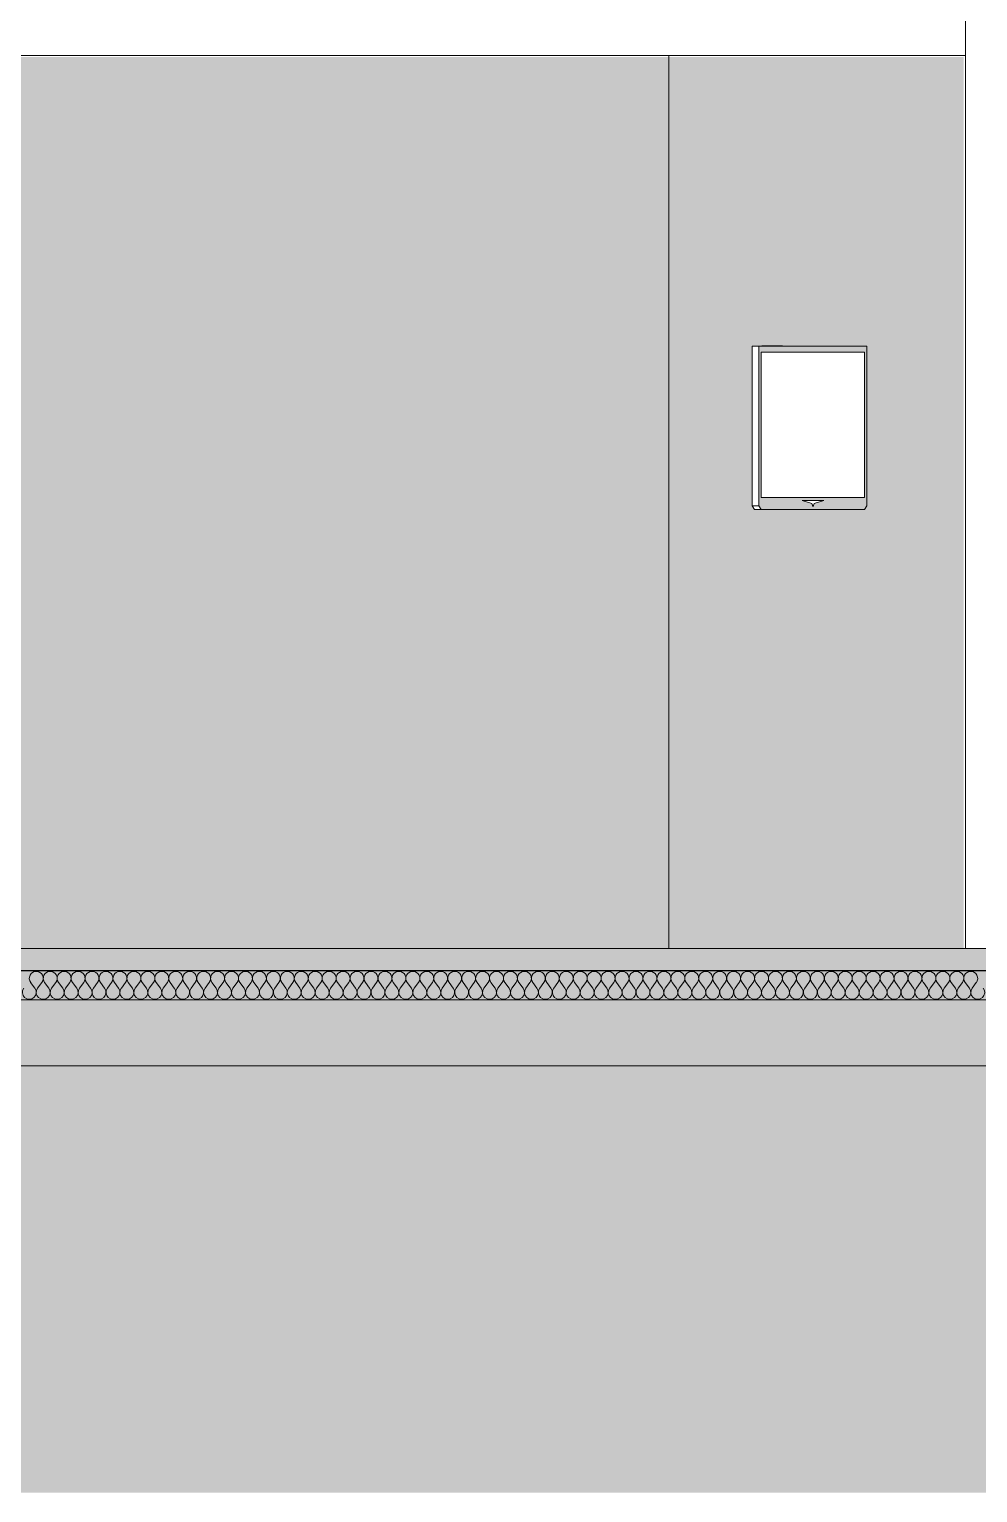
# Model space of a CAD drawing. Header units: millimetres. Extents: x -46169 to 174149, y -86316 to 18123.
# Drawn here: x 121403 to 124641, y -86316 to -81318 of the extents above; entities that cross this region are included whole.
import ezdxf

# ---------------------------------------------------------------- set-up
doc = ezdxf.new("R2010")
doc.units = ezdxf.units.MM
doc.header["$MEASUREMENT"] = 0
doc.linetypes.add('Dashed', pattern=[2822.222233, 1411.111116, -1411.111116])
doc.linetypes.add('Wipeout_Contour', pattern=[1000, 0, -1000])
for name, color, linetype in [('A04_A04_1_A-35-M_FFE_Sanitary', 7, 'Continuous'), ('A04_A04_1_New_A-20-M_Floor_Slab', 7, 'Continuous'), ('A04_A04_1_New_A-25-M_Wall_Int', 7, 'Continuous'), ('A04_A04_1_New_A-35-M_FFE_Fixed', 7, 'Continuous')]:
    doc.layers.add(name, color=color, linetype=linetype)
for name, color, linetype, lineweight, true_color in [('A04_A04_1_A-35-M_FFE_Sanitary_Pen_No__105', 7, 'Continuous', 15, 0xa6a6a6), ('A04_A04_1_A-35-M_FFE_Sanitary_Pen_No__210', 7, 'Continuous', 13, 0xbae3f7), ('A04_A04_1_A-95-MC_Marker_Interior.Marker_Pen_No__62', 7, 'Continuous', 20, 0xaaaaaa), ('A04_A04_1_New_A-20-M_Floor_Slab_Pen_No__107', 7, 'Continuous', 15, 0xa6a6a6), ('A04_A04_1_New_A-20-M_Floor_Slab_Pen_No__109', 7, 'Continuous', 15, 0xa6a6a6), ('A04_A04_1_New_A-20-M_Floor_Slab_Pen_No__147', 7, 'Continuous', 0, 0x606060), ('A04_A04_1_New_A-20-M_Floor_Slab_Pen_No__162', 7, 'Continuous', 0, 0xe47200)]:
    doc.layers.add(name, color=color, linetype=linetype, lineweight=lineweight, true_color=true_color)
for name, color, linetype, lineweight in [('A04_A04_1_A-95-P_Drawing_Pen_No__1', 7, 'Continuous', 13), ('A04_A04_1_A-95-P_Drawing_Pen_No__84', 8, 'Continuous', 20), ('A04_A04_1_New_A-20-M_Floor_Slab_Pen_No__1', 7, 'Continuous', 13), ('A04_A04_1_New_A-25-M_Wall_Int_Pen_No__87', 8, 'Continuous', 20), ('A04_A04_1_New_A-25-M_Wall_Int_Pen_No__93', 8, 'Continuous', 13), ('A04_A04_1_New_A-35-M_FFE_Fixed_Pen_No__4', 7, 'Continuous', 20)]:
    doc.layers.add(name, color=color, linetype=linetype, lineweight=lineweight)

# ---------------------------------------------------------------- blocks, each defined once
blk = doc.blocks.new('*X21', base_point=(139020.8, -92453.4))
at = {"layer": 'A04_A04_1_New_A-20-M_Floor_Slab_Pen_No__107', "linetype": 'Continuous'}
for p, q in [((121421.9, -84592.9), (121407.6, -84573.9)), ((121431.5, -84592.9), (121445.7, -84573.9)), ((121469.6, -84592.9), (121455.3, -84573.9)), ((121479.1, -84592.9), (121493.4, -84573.9)), ((121517.2, -84592.9), (121502.9, -84573.9)), ((121526.7, -84592.9), (121541, -84573.9)), ((121564.8, -84592.9), (121550.5, -84573.9)), ((121574.3, -84592.9), (121588.6, -84573.9)), ((121612.4, -84592.9), (121598.1, -84573.9)), ((121621.9, -84592.9), (121636.2, -84573.9)), ((121660, -84592.9), (121645.7, -84573.9)), ((121669.5, -84592.9), (121683.8, -84573.9)), ((121707.6, -84592.9), (121693.4, -84573.9)), ((121717.2, -84592.9), (121731.5, -84573.9)), ((121755.3, -84592.9), (121741, -84573.9)), ((121764.8, -84592.9), (121779.1, -84573.9)), ((121802.9, -84592.9), (121788.6, -84573.9)), ((121812.4, -84592.9), (121826.7, -84573.9)), ((121850.5, -84592.9), (121836.2, -84573.9)), ((121860, -84592.9), (121874.3, -84573.9)), ((121898.1, -84592.9), (121883.8, -84573.9)), ((121907.6, -84592.9), (121921.9, -84573.9)), ((121945.7, -84592.9), (121931.5, -84573.9)), ((121955.3, -84592.9), (121969.5, -84573.9)), ((121993.4, -84592.9), (121979.1, -84573.9)), ((122002.9, -84592.9), (122017.2, -84573.9)), ((122041, -84592.9), (122026.7, -84573.9)), ((122050.5, -84592.9), (122064.8, -84573.9)), ((122088.6, -84592.9), (122074.3, -84573.9)), ((122098.1, -84592.9), (122112.4, -84573.9)), ((122136.2, -84592.9), (122121.9, -84573.9)), ((122145.7, -84592.9), (122160, -84573.9)), ((122183.8, -84592.9), (122169.6, -84573.9)), ((122193.4, -84592.9), (122207.6, -84573.9)), ((122231.5, -84592.9), (122217.2, -84573.9)), ((122241, -84592.9), (122255.3, -84573.9)), ((122279.1, -84592.9), (122264.8, -84573.9)), ((122288.6, -84592.9), (122302.9, -84573.9)), ((122326.7, -84592.9), (122312.4, -84573.9)), ((122336.2, -84592.9), (122350.5, -84573.9)), ((122374.3, -84592.9), (122360, -84573.9)), ((122383.8, -84592.9), (122398.1, -84573.9)), ((122421.9, -84592.9), (122407.6, -84573.9)), ((122431.5, -84592.9), (122445.7, -84573.9)), ((122469.5, -84592.9), (122455.3, -84573.9)), ((122479.1, -84592.9), (122493.4, -84573.9)), ((122517.2, -84592.9), (122502.9, -84573.9)), ((122526.7, -84592.9), (122541, -84573.9)), ((122564.8, -84592.9), (122550.5, -84573.9)), ((122574.3, -84592.9), (122588.6, -84573.9)), ((122612.4, -84592.9), (122598.1, -84573.9)), ((122621.9, -84592.9), (122636.2, -84573.9)), ((122660, -84592.9), (122645.7, -84573.9)), ((122669.6, -84592.9), (122683.8, -84573.9)), ((122707.6, -84592.9), (122693.4, -84573.9)), ((122717.2, -84592.9), (122731.5, -84573.9)), ((122755.3, -84592.9), (122741, -84573.9)), ((122764.8, -84592.9), (122779.1, -84573.9)), ((122802.9, -84592.9), (122788.6, -84573.9)), ((122812.4, -84592.9), (122826.7, -84573.9)), ((122850.5, -84592.9), (122836.2, -84573.9)), ((122860, -84592.9), (122874.3, -84573.9)), ((122898.1, -84592.9), (122883.8, -84573.9)), ((122907.6, -84592.9), (122921.9, -84573.9)), ((122945.7, -84592.9), (122931.5, -84573.9)), ((122955.3, -84592.9), (122969.5, -84573.9)), ((122993.4, -84592.9), (122979.1, -84573.9)), ((123002.9, -84592.9), (123017.2, -84573.9)), ((123041, -84592.9), (123026.7, -84573.9)), ((123050.5, -84592.9), (123064.8, -84573.9)), ((123088.6, -84592.9), (123074.3, -84573.9)), ((123098.1, -84592.9), (123112.4, -84573.9)), ((123136.2, -84592.9), (123121.9, -84573.9)), ((123145.7, -84592.9), (123160, -84573.9)), ((123183.8, -84592.9), (123169.6, -84573.9)), ((123193.4, -84592.9), (123207.6, -84573.9)), ((123231.5, -84592.9), (123217.2, -84573.9)), ((123241, -84592.9), (123255.3, -84573.9)), ((123279.1, -84592.9), (123264.8, -84573.9)), ((123288.6, -84592.9), (123302.9, -84573.9)), ((123326.7, -84592.9), (123312.4, -84573.9)), ((123336.2, -84592.9), (123350.5, -84573.9)), ((123374.3, -84592.9), (123360, -84573.9)), ((123383.8, -84592.9), (123398.1, -84573.9)), ((123421.9, -84592.9), (123407.6, -84573.9)), ((123431.5, -84592.9), (123445.7, -84573.9)), ((123469.5, -84592.9), (123455.3, -84573.9)), ((123479.1, -84592.9), (123493.4, -84573.9)), ((123517.2, -84592.9), (123502.9, -84573.9)), ((123526.7, -84592.9), (123541, -84573.9)), ((123564.8, -84592.9), (123550.5, -84573.9)), ((123574.3, -84592.9), (123588.6, -84573.9)), ((123612.4, -84592.9), (123598.1, -84573.9)), ((123621.9, -84592.9), (123636.2, -84573.9)), ((123660, -84592.9), (123645.7, -84573.9)), ((123669.6, -84592.9), (123683.8, -84573.9)), ((123707.6, -84592.9), (123693.4, -84573.9)), ((123717.2, -84592.9), (123731.5, -84573.9)), ((123755.3, -84592.9), (123741, -84573.9)), ((123764.8, -84592.9), (123779.1, -84573.9)), ((123802.9, -84592.9), (123788.6, -84573.9)), ((123812.4, -84592.9), (123826.7, -84573.9)), ((123850.5, -84592.9), (123836.2, -84573.9)), ((123860, -84592.9), (123874.3, -84573.9)), ((123898.1, -84592.9), (123883.8, -84573.9)), ((123907.6, -84592.9), (123921.9, -84573.9)), ((123945.7, -84592.9), (123931.5, -84573.9)), ((123955.3, -84592.9), (123969.5, -84573.9)), ((123993.4, -84592.9), (123979.1, -84573.9)), ((124002.9, -84592.9), (124017.2, -84573.9)), ((124041, -84592.9), (124026.7, -84573.9)), ((124050.5, -84592.9), (124064.8, -84573.9)), ((124088.6, -84592.9), (124074.3, -84573.9)), ((124098.1, -84592.9), (124112.4, -84573.9)), ((124136.2, -84592.9), (124121.9, -84573.9)), ((124145.7, -84592.9), (124160, -84573.9)), ((124183.8, -84592.9), (124169.6, -84573.9)), ((124193.4, -84592.9), (124207.6, -84573.9)), ((124231.5, -84592.9), (124217.2, -84573.9)), ((124241, -84592.9), (124255.3, -84573.9)), ((124279.1, -84592.9), (124264.8, -84573.9)), ((124288.6, -84592.9), (124302.9, -84573.9)), ((124326.7, -84592.9), (124312.4, -84573.9)), ((124336.2, -84592.9), (124350.5, -84573.9)), ((124374.3, -84592.9), (124360, -84573.9)), ((124383.8, -84592.9), (124398.1, -84573.9)), ((124421.9, -84592.9), (124407.6, -84573.9)), ((124431.5, -84592.9), (124445.7, -84573.9)), ((124469.6, -84592.9), (124455.3, -84573.9)), ((124479.1, -84592.9), (124493.4, -84573.9)), ((124517.2, -84592.9), (124502.9, -84573.9)), ((124526.7, -84592.9), (124541, -84573.9)), ((124564.8, -84592.9), (124550.5, -84573.9)), ((124574.3, -84592.9), (124588.6, -84573.9)), ((124612.4, -84592.9), (124598.1, -84573.9)), ((124621.9, -84592.9), (124636.2, -84573.9))]:
    blk.add_line(p, q, dxfattribs=at)
for centre, start, end in [((121426.7, -84559.6), 90, 216.8699), ((121426.7, -84559.6), 323.1301, 90), ((121474.3, -84559.6), 90, 216.8699), ((121474.3, -84559.6), 323.1301, 90), ((121521.9, -84559.6), 90, 216.8699), ((121521.9, -84559.6), 323.1301, 90), ((121569.6, -84559.6), 90, 216.8699), ((121569.6, -84559.6), 323.1301, 90), ((121617.2, -84559.6), 90, 216.8699), ((121617.2, -84559.6), 323.1301, 90), ((121664.8, -84559.6), 90, 216.8699), ((121664.8, -84559.6), 323.1301, 90), ((121712.4, -84559.6), 90, 216.8699), ((121712.4, -84559.6), 323.1301, 90), ((121760, -84559.6), 90, 216.8699), ((121760, -84559.6), 323.1301, 90), ((121807.6, -84559.6), 90, 216.8699), ((121807.6, -84559.6), 323.1301, 90), ((121855.3, -84559.6), 90, 216.8699), ((121855.3, -84559.6), 323.1301, 90), ((121902.9, -84559.6), 90, 216.8699), ((121902.9, -84559.6), 323.1301, 90), ((121950.5, -84559.6), 90, 216.8699), ((121950.5, -84559.6), 323.1301, 90), ((121998.1, -84559.6), 90, 216.8699), ((121998.1, -84559.6), 323.1301, 90), ((122045.7, -84559.6), 90, 216.8699), ((122045.7, -84559.6), 323.1301, 90), ((122093.4, -84559.6), 90, 216.8699), ((122093.4, -84559.6), 323.1301, 90), ((122141, -84559.6), 90, 216.8699), ((122141, -84559.6), 323.1301, 90), ((122188.6, -84559.6), 90, 216.8699), ((122188.6, -84559.6), 323.1301, 90), ((122236.2, -84559.6), 90, 216.8699), ((122236.2, -84559.6), 323.1301, 90), ((122283.8, -84559.6), 90, 216.8699), ((122283.8, -84559.6), 323.1301, 90), ((122331.5, -84559.6), 90, 216.8699), ((122331.5, -84559.6), 323.1301, 90), ((122379.1, -84559.6), 90, 216.8699), ((122379.1, -84559.6), 323.1301, 90), ((122426.7, -84559.6), 90, 216.8699), ((122426.7, -84559.6), 323.1301, 90), ((122474.3, -84559.6), 90, 216.8699), ((122474.3, -84559.6), 323.1301, 90), ((122521.9, -84559.6), 90, 216.8699), ((122521.9, -84559.6), 323.1301, 90), ((122569.6, -84559.6), 90, 216.8699), ((122569.6, -84559.6), 323.1301, 90), ((122617.2, -84559.6), 90, 216.8699), ((122617.2, -84559.6), 323.1301, 90), ((122664.8, -84559.6), 90, 216.8699), ((122664.8, -84559.6), 323.1301, 90), ((122712.4, -84559.6), 90, 216.8699), ((122712.4, -84559.6), 323.1301, 90), ((122760, -84559.6), 90, 216.8699), ((122760, -84559.6), 323.1301, 90), ((122807.6, -84559.6), 90, 216.8699), ((122807.6, -84559.6), 323.1301, 90), ((122855.3, -84559.6), 90, 216.8699), ((122855.3, -84559.6), 323.1301, 90), ((122902.9, -84559.6), 90, 216.8699), ((122902.9, -84559.6), 323.1301, 90), ((122950.5, -84559.6), 90, 216.8699), ((122950.5, -84559.6), 323.1301, 90), ((122998.1, -84559.6), 90, 216.8699), ((122998.1, -84559.6), 323.1301, 90), ((123045.7, -84559.6), 90, 216.8699), ((123045.7, -84559.6), 323.1301, 90), ((123093.4, -84559.6), 90, 216.8699), ((123093.4, -84559.6), 323.1301, 90), ((123141, -84559.6), 90, 216.8699), ((123141, -84559.6), 323.1301, 90), ((123188.6, -84559.6), 90, 216.8699), ((123188.6, -84559.6), 323.1301, 90), ((123236.2, -84559.6), 90, 216.8699), ((123236.2, -84559.6), 323.1301, 90), ((123283.8, -84559.6), 90, 216.8699), ((123283.8, -84559.6), 323.1301, 90), ((123331.5, -84559.6), 90, 216.8699), ((123331.5, -84559.6), 323.1301, 90), ((123379.1, -84559.6), 90, 216.8699), ((123379.1, -84559.6), 323.1301, 90), ((123426.7, -84559.6), 90, 216.8699), ((123426.7, -84559.6), 323.1301, 90), ((123474.3, -84559.6), 90, 216.8699), ((123474.3, -84559.6), 323.1301, 90), ((123521.9, -84559.6), 90, 216.8699), ((123521.9, -84559.6), 323.1301, 90), ((123569.6, -84559.6), 90, 216.8699), ((123569.6, -84559.6), 323.1301, 90), ((123617.2, -84559.6), 90, 216.8699), ((123617.2, -84559.6), 323.1301, 90), ((123664.8, -84559.6), 90, 216.8699), ((123664.8, -84559.6), 323.1301, 90), ((123712.4, -84559.6), 90, 216.8699), ((123712.4, -84559.6), 323.1301, 90), ((123760, -84559.6), 90, 216.8699), ((123760, -84559.6), 323.1301, 90), ((123807.6, -84559.6), 90, 216.8699), ((123807.6, -84559.6), 323.1301, 90), ((123855.3, -84559.6), 90, 216.8699), ((123855.3, -84559.6), 323.1301, 90), ((123902.9, -84559.6), 90, 216.8699), ((123902.9, -84559.6), 323.1301, 90), ((123950.5, -84559.6), 90, 216.8699), ((123950.5, -84559.6), 323.1301, 90), ((123998.1, -84559.6), 90, 216.8699), ((123998.1, -84559.6), 323.1301, 90), ((124045.7, -84559.6), 90, 216.8699), ((124045.7, -84559.6), 323.1301, 90), ((124093.4, -84559.6), 90, 216.8699), ((124093.4, -84559.6), 323.1301, 90), ((124141, -84559.6), 90, 216.8699), ((124141, -84559.6), 323.1301, 90), ((124188.6, -84559.6), 90, 216.8699), ((124188.6, -84559.6), 323.1301, 90), ((124236.2, -84559.6), 90, 216.8699), ((124236.2, -84559.6), 323.1301, 90), ((124283.8, -84559.6), 90, 216.8699), ((124283.8, -84559.6), 323.1301, 90), ((124331.5, -84559.6), 90, 216.8699), ((124331.5, -84559.6), 323.1301, 90), ((124379.1, -84559.6), 90, 216.8699), ((124379.1, -84559.6), 323.1301, 90), ((124426.7, -84559.6), 90, 216.8699), ((124426.7, -84559.6), 323.1301, 90), ((124474.3, -84559.6), 90, 216.8699), ((124474.3, -84559.6), 323.1301, 90), ((124521.9, -84559.6), 90, 216.8699), ((124521.9, -84559.6), 323.1301, 90), ((124569.6, -84559.6), 90, 216.8699), ((124569.6, -84559.6), 323.1301, 90), ((124617.2, -84559.6), 90, 216.8699), ((124617.2, -84559.6), 323.1301, 90), ((121402.9, -84607.2), 143.1301, 36.8699), ((121450.5, -84607.2), 143.1301, 36.8699), ((121498.1, -84607.2), 143.1301, 36.8699), ((121545.7, -84607.2), 143.1301, 36.8699), ((121593.4, -84607.2), 143.1301, 36.8699), ((121641, -84607.2), 143.1301, 36.8699), ((121688.6, -84607.2), 143.1301, 36.8699), ((121736.2, -84607.2), 143.1301, 36.8699), ((121783.8, -84607.2), 143.1301, 36.8699), ((121831.5, -84607.2), 143.1301, 36.8699), ((121879.1, -84607.2), 143.1301, 36.8699), ((121926.7, -84607.2), 143.1301, 36.8699), ((121974.3, -84607.2), 143.1301, 36.8699), ((122021.9, -84607.2), 143.1301, 36.8699), ((122069.6, -84607.2), 143.1301, 36.8699), ((122117.2, -84607.2), 143.1301, 36.8699), ((122164.8, -84607.2), 143.1301, 36.8699), ((122212.4, -84607.2), 143.1301, 36.8699), ((122260, -84607.2), 143.1301, 36.8699), ((122307.6, -84607.2), 143.1301, 36.8699), ((122355.3, -84607.2), 143.1301, 36.8699), ((122402.9, -84607.2), 143.1301, 36.8699), ((122450.5, -84607.2), 143.1301, 36.8699), ((122498.1, -84607.2), 143.1301, 36.8699), ((122545.7, -84607.2), 143.1301, 36.8699), ((122593.4, -84607.2), 143.1301, 36.8699), ((122641, -84607.2), 143.1301, 36.8699), ((122688.6, -84607.2), 143.1301, 36.8699), ((122736.2, -84607.2), 143.1301, 36.8699), ((122783.8, -84607.2), 143.1301, 36.8699), ((122831.5, -84607.2), 143.1301, 36.8699), ((122879.1, -84607.2), 143.1301, 36.8699), ((122926.7, -84607.2), 143.1301, 36.8699), ((122974.3, -84607.2), 143.1301, 36.8699), ((123021.9, -84607.2), 143.1301, 36.8699), ((123069.6, -84607.2), 143.1301, 36.8699), ((123117.2, -84607.2), 143.1301, 36.8699), ((123164.8, -84607.2), 143.1301, 36.8699), ((123212.4, -84607.2), 143.1301, 36.8699), ((123260, -84607.2), 143.1301, 36.8699), ((123307.6, -84607.2), 143.1301, 36.8699), ((123355.3, -84607.2), 143.1301, 36.8699), ((123402.9, -84607.2), 143.1301, 36.8699), ((123450.5, -84607.2), 143.1301, 36.8699), ((123498.1, -84607.2), 143.1301, 36.8699), ((123545.7, -84607.2), 143.1301, 36.8699), ((123593.4, -84607.2), 143.1301, 36.8699), ((123641, -84607.2), 143.1301, 36.8699), ((123688.6, -84607.2), 143.1301, 36.8699), ((123736.2, -84607.2), 143.1301, 36.8699), ((123783.8, -84607.2), 143.1301, 36.8699), ((123831.5, -84607.2), 143.1301, 36.8699), ((123879.1, -84607.2), 143.1301, 36.8699), ((123926.7, -84607.2), 143.1301, 36.8699), ((123974.3, -84607.2), 143.1301, 36.8699), ((124021.9, -84607.2), 143.1301, 36.8699), ((124069.6, -84607.2), 143.1301, 36.8699), ((124117.2, -84607.2), 143.1301, 36.8699), ((124164.8, -84607.2), 143.1301, 36.8699), ((124212.4, -84607.2), 143.1301, 36.8699), ((124260, -84607.2), 143.1301, 36.8699), ((124307.6, -84607.2), 143.1301, 36.8699), ((124355.3, -84607.2), 143.1301, 36.8699), ((124402.9, -84607.2), 143.1301, 36.8699), ((124450.5, -84607.2), 143.1301, 36.8699), ((124498.1, -84607.2), 143.1301, 36.8699), ((124545.7, -84607.2), 143.1301, 36.8699), ((124593.4, -84607.2), 143.1301, 36.8699), ((124641, -84607.2), 143.1301, 36.8699)]:
    blk.add_arc(centre, 23.8, start, end, dxfattribs=at)

msp = doc.modelspace()

# ---------------------------------------------------------------- hatches: boundary and pattern name
at = {"layer": 'A04_A04_1_New_A-20-M_Floor_Slab_Pen_No__109', "linetype": 'Continuous'}
msp.add_hatch(color=256, dxfattribs=at).paths.add_polyline_path([(131120.2, -84457.9), (108093.4, -84457.9), (108093.4, -84532.9), (131120.2, -84532.9)])
at = {"layer": 'A04_A04_1_New_A-20-M_Floor_Slab_Pen_No__162', "linetype": 'Continuous'}
msp.add_hatch(color=256, dxfattribs=at).paths.add_polyline_path([(131120.2, -84532.9), (108093.4, -84532.9), (108093.4, -84533.4), (131120.2, -84533.4)])

# ---------------------------------------------------------------- linework, layer by layer
at = {"layer": 'A04_A04_1_New_A-20-M_Floor_Slab_Pen_No__1', "linetype": 'Continuous'}
msp.add_line((131120.2, -84858.4), (108093.4, -84858.4), dxfattribs=at)
at = {"layer": 'A04_A04_1_New_A-35-M_FFE_Fixed_Pen_No__4', "linetype": 'Continuous'}
msp.add_line((124262.2, -82945.3), (124254.3, -82957.9), dxfattribs=at)

# ---------------------------------------------------------------- wipeouts: each hides what was drawn before it
at = {"color": 254, "linetype": 'Wipeout_Contour', "lineweight": 0, "ltscale": 8751406.390945325}
msp.add_wipeout([(118362, -81407.9), (124599.3, -81407.9), (124599.3, -79207.9), (124800.3, -79207.9), (124807.1, -80407.9), (124830.2, -80407.9), (124824.7, -79432.9), (124823.7, -79432.9), (124823.7, -79420.9), (124821.5, -79417.7), (124819.8, -79413.8), (124818.9, -79409.6), (124818.9, -79405.3), (124819.8, -79401.1), (124821.5, -79397.1), (124824, -79393.6), (124827.1, -79390.7), (124827.6, -79390.3), (124828.5, -79389), (124831.8, -79386.3), (124835.9, -79384.8), (124840.2, -79383.8), (124844.4, -79383.1), (124848.7, -79382.9), (124849.8, -79382.9), (124854, -79383.1), (124858.3, -79383.8), (124862.5, -79384.8), (124866.7, -79386.3), (124870, -79389), (124872.5, -79392.9), (124874.2, -79397.7), (124874.7, -79402.9), (124880.4, -80407.9), (126330.2, -80407.9), (126324.7, -79432.9), (126323.7, -79432.9), (126323.7, -79402.9), (126324.3, -79397.7), (126325.9, -79392.9), (126328.5, -79389), (126331.8, -79386.3), (126335.9, -79384.8), (126340.2, -79383.8), (126344.4, -79383.1), (126348.7, -79382.9), (126349.8, -79382.9), (126354, -79383.1), (126358.3, -79383.8), (126362.5, -79384.8), (126366.7, -79386.3), (126370, -79389), (126372.5, -79392.9), (126374.2, -79397.7), (126374.7, -79402.9), (126380.4, -80407.9), (126405.9, -80407.9), (126405.9, -77357.9), (118362, -77357.9)], dxfattribs=at).dxf.layer = 'A04_A04_1_New_A-25-M_Wall_Int'

# ---------------------------------------------------------------- next in the draw order: wipeouts: each hides what was drawn before it
at = {"color": 254, "linetype": 'Wipeout_Contour', "lineweight": 0, "ltscale": 586576.796718}
msp.add_wipeout([(131120.2, -84533.4), (108093.4, -84533.4), (108093.4, -84633.4), (131120.2, -84633.4)], dxfattribs=at).dxf.layer = 'A04_A04_1_New_A-20-M_Floor_Slab'
at = {"color": 254, "linetype": 'Wipeout_Contour', "lineweight": 0, "ltscale": 1190926.083641964}
msp.add_wipeout([(124599.3, -84457.9), (124799.3, -84457.9), (124799.3, -80857.9), (124789, -80857.9), (124789, -80407.9), (124764.9, -80407.9), (124764.9, -79207.9), (124599.3, -79207.9)], dxfattribs=at).dxf.layer = 'A04_A04_1_New_A-25-M_Wall_Int'
at = {"color": 254, "linetype": 'Wipeout_Contour', "lineweight": 0, "ltscale": 595171.866073}
msp.add_wipeout([(123475.3, -84457.9), (123586.5, -84457.9), (123586.5, -81407.9), (123475.3, -81407.9)], dxfattribs=at).dxf.layer = 'A04_A04_1_New_A-25-M_Wall_Int'

# ---------------------------------------------------------------- next in the draw order: hatches: boundary and pattern name
at = {"layer": 'A04_A04_1_New_A-20-M_Floor_Slab_Pen_No__147', "linetype": 'Continuous'}
msp.add_hatch(color=256, dxfattribs=at).paths.add_polyline_path([(131120.2, -84633.4), (108093.4, -84633.4), (108093.4, -84858.4), (131120.2, -84858.4)])

# ---------------------------------------------------------------- next in the draw order: linework, layer by layer
at = {"layer": 'A04_A04_1_A-95-MC_Marker_Interior.Marker_Pen_No__62', "linetype": 'Continuous'}
msp.add_line((123586.5, -81407.9), (123586.5, -84457.9), dxfattribs=at)
at = {"layer": 'A04_A04_1_New_A-20-M_Floor_Slab_Pen_No__1', "linetype": 'Continuous'}
for p, q in [((131120.2, -84532.9), (108093.4, -84532.9)), ((131120.2, -84533.4), (108093.4, -84533.4)), ((131120.2, -84633.4), (108093.4, -84633.4))]:
    msp.add_line(p, q, dxfattribs=at)
at = {"layer": 'A04_A04_1_New_A-25-M_Wall_Int_Pen_No__87', "linetype": 'Continuous'}
msp.add_line((123586.5, -84457.9), (123586.5, -81407.9), dxfattribs=at)
at = {"layer": 'A04_A04_1_New_A-25-M_Wall_Int_Pen_No__93', "linetype": 'Continuous'}
msp.add_line((124599.3, -79207.9), (124599.3, -84457.9), dxfattribs=at)

# ---------------------------------------------------------------- next in the draw order: block references
at = {"layer": 'A04_A04_1_A-35-M_FFE_Sanitary'}
msp.add_blockref('*X21', (139020.8, -92453.4), dxfattribs=at)

# ---------------------------------------------------------------- next in the draw order: wipeouts: each hides what was drawn before it
at = {"color": 254, "linetype": 'Wipeout_Contour', "lineweight": 0, "ltscale": 4403046.294925408}
msp.add_wipeout([(120227.1, -84266.9), (119755, -84266.9), (119755, -84457.9), (123475.3, -84457.9), (123475.3, -81407.9), (119755, -81407.9), (119755, -83688.6), (120283.7, -83688.6), (120285.3, -83688.7), (120288.4, -83689.4), (120291.2, -83690.8), (120293.6, -83692.7), (120295.6, -83695.2), (120296.9, -83698), (120297.6, -83701.1), (120297.7, -83702.7), (120297.7, -83704), (120297.7, -84251.1), (120297.7, -84252.9), (120297.7, -84254.5), (120297, -84257.5), (120295.6, -84260.4), (120293.6, -84262.8), (120291.2, -84264.8), (120288.4, -84266.1), (120285.3, -84266.8), (120283.6, -84266.9), (120259.7, -84266.9), (120259.7, -84454.9), (120227.1, -84454.9)], dxfattribs=at).dxf.layer = 'A04_A04_1_New_A-25-M_Wall_Int'

# ---------------------------------------------------------------- next in the draw order: hatches: boundary and pattern name
at = {"layer": 'A04_A04_1_A-35-M_FFE_Sanitary_Pen_No__210', "linetype": 'Continuous', "lineweight": 0, "true_color": 0x2e383d}
msp.add_hatch(color=250, dxfattribs=at).paths.add_polyline_path([(119762, -81412.9), (119762, -84457.9), (124593.5, -84457.9), (124593.5, -81412.9)])
at = {"layer": 'A04_A04_1_A-95-P_Drawing_Pen_No__84', "linetype": 'Continuous'}
msp.add_hatch(color=256, dxfattribs=at).paths.add_polyline_path([(101134.2, -84457.9), (101134.2, -86316.2), (131120.2, -86316.2), (131120.2, -84457.9)])

# ---------------------------------------------------------------- next in the draw order: linework, layer by layer
at = {"layer": 'A04_A04_1_A-35-M_FFE_Sanitary_Pen_No__105', "linetype": 'Dashed'}
msp.add_line((105427.1, -84457.9), (131120.2, -84457.9), dxfattribs=at)
at = {"layer": 'A04_A04_1_A-95-P_Drawing_Pen_No__1', "linetype": 'Continuous'}
msp.add_line((131120.2, -84457.9), (101134.2, -84457.9), dxfattribs=at)
at = {"layer": 'A04_A04_1_New_A-20-M_Floor_Slab_Pen_No__1', "linetype": 'Continuous'}
msp.add_line((126495.6, -84457.9), (108121.1, -84457.9), dxfattribs=at)
at = {"layer": 'A04_A04_1_New_A-25-M_Wall_Int_Pen_No__87', "linetype": 'Continuous'}
msp.add_line((124599.3, -81407.9), (118362, -81407.9), dxfattribs=at)

# ---------------------------------------------------------------- next in the draw order: wipeouts: each hides what was drawn before it
at = {"color": 254, "linetype": 'Wipeout_Contour', "lineweight": 0, "ltscale": 596384.514795}
msp.add_wipeout([(124254.3, -82917.9), (124254.3, -82420.9), (123901.9, -82420.9), (123901.9, -82917.9)], dxfattribs=at).dxf.layer = 'A04_A04_1_New_A-35-M_FFE_Fixed'
at = {"color": 254, "linetype": 'Wipeout_Contour', "lineweight": 0, "ltscale": 596373.272499}
msp.add_wipeout([(123901.9, -82957.9), (123893.9, -82945.3), (123871, -82945.3), (123879, -82957.9)], dxfattribs=at).dxf.layer = 'A04_A04_1_New_A-35-M_FFE_Fixed'

# ---------------------------------------------------------------- next in the draw order: linework, layer by layer
at = {"layer": 'A04_A04_1_New_A-35-M_FFE_Fixed_Pen_No__4', "linetype": 'Continuous'}
for p, q in [((124262.2, -82400.9), (124262.2, -82945.3)), ((124254.3, -82917.9), (124254.3, -82420.9))]:
    msp.add_line(p, q, dxfattribs=at)

# ---------------------------------------------------------------- next in the draw order: wipeouts: each hides what was drawn before it
at = {"color": 254, "linetype": 'Wipeout_Contour', "lineweight": 0, "ltscale": 595741.686616}
msp.add_wipeout([(123893.9, -82945.3), (123893.9, -82400.9), (123871, -82400.9), (123871, -82945.3)], dxfattribs=at).dxf.layer = 'A04_A04_1_New_A-35-M_FFE_Fixed'
at = {"color": 254, "linetype": 'Wipeout_Contour', "lineweight": 0, "ltscale": 596902.687773}
msp.add_wipeout([(124042, -82927.9), (124041.2, -82927.9), (124074.4, -82937.9), (124075.1, -82937.9)], dxfattribs=at).dxf.layer = 'A04_A04_1_New_A-35-M_FFE_Fixed'

# ---------------------------------------------------------------- next in the draw order: linework, layer by layer
at = {"layer": 'A04_A04_1_New_A-35-M_FFE_Fixed_Pen_No__4', "linetype": 'Continuous'}
for p, q in [((123871, -82400.9), (123871, -82945.3)), ((123871, -82945.3), (123879, -82957.9)), ((123893.9, -82945.3), (123871, -82945.3)), ((123879, -82957.9), (123901.9, -82957.9)), ((123901.9, -82957.9), (123893.9, -82945.3))]:
    msp.add_line(p, q, dxfattribs=at)

# ---------------------------------------------------------------- next in the draw order: wipeouts: each hides what was drawn before it
at = {"color": 254, "linetype": 'Wipeout_Contour', "lineweight": 0, "ltscale": 595265.938953}
msp.add_wipeout([(123933.9, -82400.9), (123933.9, -82399.4), (123909.3, -82399.4), (123909.3, -82400.9)], dxfattribs=at).dxf.layer = 'A04_A04_1_New_A-35-M_FFE_Fixed'
at = {"color": 254, "linetype": 'Wipeout_Contour', "lineweight": 0, "ltscale": 596986.149072}
msp.add_wipeout([(124075.1, -82937.9), (124074.4, -82937.9), (124078.1, -82947.9), (124078.8, -82947.9)], dxfattribs=at).dxf.layer = 'A04_A04_1_New_A-35-M_FFE_Fixed'

# ---------------------------------------------------------------- next in the draw order: wipeouts: each hides what was drawn before it
at = {"color": 254, "linetype": 'Wipeout_Contour', "lineweight": 0, "ltscale": 595215.50056}
msp.add_wipeout([(123909.3, -82399.4), (123903.6, -82399.4), (123903.6, -82400.9), (123909.3, -82400.9)], dxfattribs=at).dxf.layer = 'A04_A04_1_New_A-35-M_FFE_Fixed'
at = {"color": 254, "linetype": 'Wipeout_Contour', "lineweight": 0, "ltscale": 595353.558967}
msp.add_wipeout([(123960.2, -82400.9), (123960.2, -82399.4), (123935.6, -82399.4), (123935.6, -82400.9)], dxfattribs=at).dxf.layer = 'A04_A04_1_New_A-35-M_FFE_Fixed'
at = {"color": 254, "linetype": 'Wipeout_Contour', "lineweight": 0, "ltscale": 746222.129372}
msp.add_wipeout([(124078.8, -82947.9), (124082.5, -82937.9), (124115.6, -82927.9), (124042, -82927.9), (124075.1, -82937.9)], dxfattribs=at).dxf.layer = 'A04_A04_1_New_A-35-M_FFE_Fixed'

# ---------------------------------------------------------------- next in the draw order: linework, layer by layer
at = {"layer": 'A04_A04_1_New_A-35-M_FFE_Fixed_Pen_No__4', "linetype": 'Continuous'}
for p, q in [((123893.9, -82400.9), (123871, -82400.9)), ((123893.9, -82945.3), (123893.9, -82400.9)), ((123903.6, -82399.4), (123903.6, -82400.9)), ((123901.9, -82420.9), (123901.9, -82917.9)), ((123901.9, -82917.9), (124254.3, -82917.9)), ((124254.3, -82957.9), (123901.9, -82957.9)), ((124041.2, -82927.9), (124074.4, -82937.9)), ((124042, -82927.9), (124041.2, -82927.9)), ((124115.6, -82927.9), (124042, -82927.9)), ((124042, -82927.9), (124075.1, -82937.9)), ((124074.4, -82937.9), (124078.1, -82947.9)), ((124075.1, -82937.9), (124074.4, -82937.9)), ((124075.1, -82937.9), (124078.8, -82947.9)), ((124078.8, -82947.9), (124078.1, -82947.9)), ((124078.8, -82947.9), (124082.5, -82937.9)), ((124082.5, -82937.9), (124115.6, -82927.9))]:
    msp.add_line(p, q, dxfattribs=at)

# ---------------------------------------------------------------- next in the draw order: wipeouts: each hides what was drawn before it
at = {"color": 254, "linetype": 'Wipeout_Contour', "lineweight": 0, "ltscale": 595309.747559}
msp.add_wipeout([(123935.6, -82399.4), (123933.9, -82399.4), (123933.9, -82400.9), (123935.6, -82400.9)], dxfattribs=at).dxf.layer = 'A04_A04_1_New_A-35-M_FFE_Fixed'
at = {"color": 254, "linetype": 'Wipeout_Contour', "lineweight": 0, "ltscale": 595420.737668}
msp.add_wipeout([(123974.2, -82400.9), (123974.2, -82399.4), (123961.9, -82399.4), (123961.9, -82400.9)], dxfattribs=at).dxf.layer = 'A04_A04_1_New_A-35-M_FFE_Fixed'

# ---------------------------------------------------------------- next in the draw order: linework, layer by layer
at = {"layer": 'A04_A04_1_New_A-35-M_FFE_Fixed_Pen_No__4', "linetype": 'Continuous'}
for p, q in [((123909.3, -82399.4), (123903.6, -82399.4)), ((123933.9, -82399.4), (123909.3, -82399.4)), ((123909.3, -82399.4), (123909.3, -82400.9)), ((123933.9, -82400.9), (123933.9, -82399.4))]:
    msp.add_line(p, q, dxfattribs=at)

# ---------------------------------------------------------------- next in the draw order: wipeouts: each hides what was drawn before it
at = {"color": 254, "linetype": 'Wipeout_Contour', "lineweight": 0, "ltscale": 595397.370424}
msp.add_wipeout([(123961.9, -82399.4), (123960.2, -82399.4), (123960.2, -82400.9), (123961.9, -82400.9)], dxfattribs=at).dxf.layer = 'A04_A04_1_New_A-35-M_FFE_Fixed'

# ---------------------------------------------------------------- next in the draw order: linework, layer by layer
at = {"layer": 'A04_A04_1_New_A-35-M_FFE_Fixed_Pen_No__4', "linetype": 'Continuous'}
for p, q in [((123893.9, -82400.9), (124262.2, -82400.9)), ((123935.6, -82399.4), (123933.9, -82399.4)), ((123960.2, -82399.4), (123935.6, -82399.4)), ((123935.6, -82399.4), (123935.6, -82400.9)), ((123960.2, -82400.9), (123960.2, -82399.4)), ((123961.9, -82399.4), (123960.2, -82399.4)), ((123974.2, -82399.4), (123961.9, -82399.4)), ((123961.9, -82399.4), (123961.9, -82400.9)), ((123974.2, -82400.9), (123974.2, -82399.4)), ((124254.3, -82420.9), (123901.9, -82420.9))]:
    msp.add_line(p, q, dxfattribs=at)

doc.saveas('drawing.dxf')
